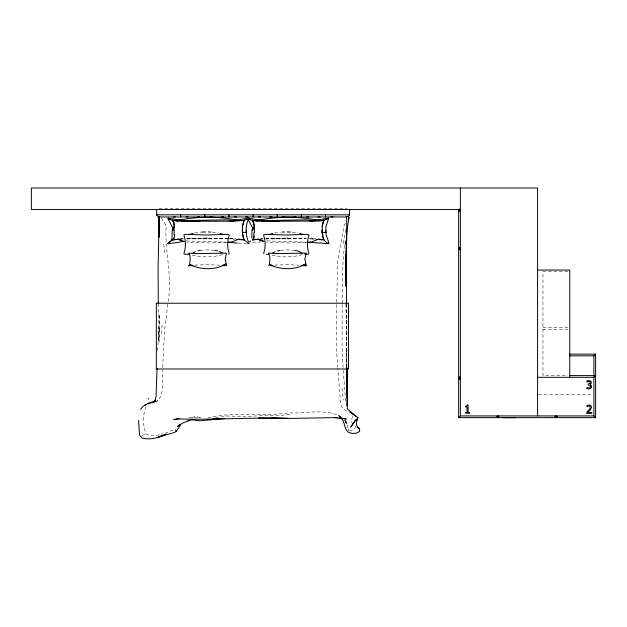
<?xml version="1.0" encoding="UTF-8"?>
<svg xmlns="http://www.w3.org/2000/svg" width="627" height="627" viewBox="0 0 627 627"><rect width="100%" height="100%" fill="white"/><g stroke="black" fill="none" stroke-linecap="round" stroke-linejoin="round"><path stroke-width="0.47" stroke-dasharray="3.13 2.35" d="M342.177 304.236L342.076 346.504L343.079 367.163M342.177 303.272C342.632 281.774 341.793 260.001 345.673 238.809M346.621 367.688L346.684 351.049L346.747 367.469M158.302 303.648L158.749 328.407L157.518 352.782M346.911 367.587L346.143 304.432M345.446 244.365L345.626 240.47M161.452 333.83L162.166 325.201M162.644 367.508L164.587 330.688L167.965 302.504M345.399 245.329L345.657 242.477M168.083 301.556C172.801 276.115 164.321 251.106 166.186 225.689L161.131 217.694M345.618 229.647L343.11 244.554M145.934 406.751C142.588 415.152 142.862 424.973 145.793 433.398C150.66 437.944 157.62 434.832 163.302 433.908M352.813 416.344L351.073 420.231L351.355 422.183M345.563 223.408L344.043 225.689L337.639 261.6L336.55 309.777L336.581 351.669L337.765 367.163M154.853 401.899L157.855 400.786C165.058 392.651 161.68 380.221 162.659 370.251M247.845 243.166L247.54 243.566L260.871 241.787M192.199 417.966L194.981 416.077L200.554 417.77M142.4 435.569L145.793 433.398M165.128 433.398L171.931 430.24L175.631 429.942M238.252 243.135L249.037 243.566L247.406 242.132M222.42 254.617C212.451 257.572 201.526 257.556 191.501 254.891M302.159 254.617C292.19 257.572 281.272 257.556 271.24 254.891M155.057 401.382L157.855 400.786M215.672 417.754L224.96 415.975L245.486 416.516L265.989 415.466L278.239 415.709L290.481 414.4M208.07 417.762C234.647 411.187 262.274 416.79 289.227 412.895C306.227 413.773 325.366 408.114 340.97 416.79M200.264 250.439L207.67 249.883L214.262 250.33M280.818 250.33L287.409 249.883L294 250.33M194.762 232.946L200.624 232.147M274.501 232.946L280.363 232.147M159.046 208.509L347.162 208.509M179.824 238.762L183.335 238.456M260.44 238.683L263.074 238.456M180.701 239.044L183.335 238.863M260.44 239.044L263.074 238.863M188.727 417.747L200.789 417.739M186.924 238.903L226.331 238.715M265.77 238.95L306.07 238.715M186.909 238.291L229.027 238.315M186.909 238.715L208.415 238.025L190.506 238.597M186.29 240.94L226.167 242.179M265.746 238.323L306.07 238.158M265.746 238.746L288.154 238.025L270.245 238.597M266.906 240.909L305.905 242.21M194.95 265.08L207.67 264.657L220.422 265.252M274.689 265.08L287.409 264.657L299.204 265.166M226.316 242.633L208.415 242.939L186.932 242.108M306.054 242.633L288.154 242.939L266.671 242.108M208.415 238.338L229.027 238.432M288.154 238.338L306.07 238.276M567.843 271.773L542.943 271.773L542.943 375.597L567.843 375.597M542.943 327.655L567.843 327.655M542.943 329.261L567.843 329.261M538.554 394.477L592.923 394.477M309.667 238.895L314.103 239.067M228.126 238.809L234.365 239.067M309.667 238.362L315.875 238.981M229.929 238.362L236.128 238.863M229.929 238.487L236.128 238.981M312.364 239.028L314.119 239.177M232.625 239.028L234.38 239.177M312.364 238.519L315.875 238.863M292.221 232.147L298.076 232.946M212.482 232.147L218.337 232.946M248.943 243.605L247.406 242.437M340.869 417.026L337.585 414.925L340.602 417.073M346.864 411.249L343.667 409.078L341.331 406.312L340.524 402.855L337.859 368.08M345.336 421.007L346.778 425.098L344.38 419.745L346.386 421.963L348.267 428.907L349.937 430.31L352.256 430.169L354.78 428.586L355.862 426.336L354.514 424.918M344.45 420.019L346.386 421.963M163.694 244.311L164.925 253.551M345.563 400.912L343.149 368.127M342.005 388.199L343.251 400.104M348.267 428.907L348.338 430.929M346.692 367.218L345.979 303.664M346.582 304.33L346.692 351.167M159.258 328.266L159.101 341.605L159.258 328.266M159.72 314.981L158.357 341.668L159.72 314.981"/><path stroke-width="0.94" d="M346.566 385.307L346.629 368.723M345.924 285.975L345.986 254.86L345.83 286.178M158.302 303.648L158.09 268.638L159.187 216.558L158.529 216.558L158.945 237.108M158.976 231.794L159.187 216.558M346.896 368.535L346.849 390.315M346.41 218.415L346.441 216.558M157.04 368.527L156.052 396.679L154.963 400.504L155.128 400.128L152.87 402.816L154.195 402.205M346.355 245.267L346.167 254.946L346.841 235.619L346.574 216.558M346.417 242.367L346.645 230.752L346.182 259.797L346.574 303.358M254.523 232.264L254.491 225.171L252.446 230.383L253.48 228.698M357.421 427.308L359.671 429.362L359.592 431.462L356.52 433.132L352.131 433.469L348.369 432.215C343.392 428.539 345.187 418.765 339.654 417.778M359.671 429.362L356.857 425.764L356.191 423.601L357.837 417.48L349.842 411.915L355.901 416.281L347.311 408.851L346.707 368.174M346.872 405.685L347.295 397.361M171.876 240.643L172.229 230.313L173.256 227.593M174.141 235.117L173.977 223.761L174.243 225.046M254.076 232.39L253.582 237.97L252.462 239.953L259.609 239.224M251.78 237.774L251.976 230.313L252.994 227.593M174.29 237.852L174.58 234.984M254.029 237.852L254.225 235.94M242.453 227.24L244.107 220.108M242.375 232.131L243.158 237.437L244.107 239.835L246.748 241.92M322.403 225.681L322.145 232.288L323.853 239.953L316.745 239.404M322.113 232.131L322.897 237.437L323.853 239.835C334.363 250.62 324.386 235.109 325.954 230.799M322.012 226.613L323.853 220.226M346.355 234.075L348.996 217.694L348.667 216.558L347.46 216.558M148.097 398.506L148.45 399.07M322.701 224.121L323.853 220.108M243.347 222.444L244.107 219.991M323.093 222.444L323.853 219.991M349.631 209.465L349.419 215.492L347.86 216.558L345.344 216.973L160.865 216.973L158.341 216.558L156.789 215.492L156.578 209.465M232.311 220.72L248.731 218.204C245.431 225.548 245.345 233.965 248.394 241.779M312.05 220.72L328.689 218.188L325.844 227.099L326.016 232.264M263.614 253.606C265.652 247.673 265.652 241.05 263.614 235.125L264.124 234.498L266.052 234.357L286.288 235L306.532 234.357L308.453 234.498L308.97 235.125C306.932 241.05 306.932 247.673 308.97 253.606L308.453 254.233L304.706 254.256M174.753 225.171L172.707 230.383L173.742 228.698M249.037 218.321L244.107 220.461L242.484 225.117L242.343 232.366L246.505 232.523M328.775 218.321L323.853 220.461L318.5 221.057L271.185 221.229M348.228 219.066L348.996 217.694M173.836 237.97L172.723 239.953L176.32 239.514M326.244 232.523L322.082 232.366L321.91 229.85M166.351 434.174L158.357 436.995L174.345 432.497L176.344 431.298L181.477 423.633L177.402 426.485L180.498 424.455M225.665 265.683L222.295 265.605L225.916 264.03C214.92 270.331 200.914 270.072 189.699 264.492L193.038 265.66L188.829 265.707L189.699 264.492L190.146 259.178L190.012 256.419L188.829 253.128L197.787 253.606L226.504 253.128L225.124 259.147L226.504 265.707M268.568 265.707L269.438 264.492L269.884 259.178L269.759 256.419L268.568 253.128L277.526 253.606L306.242 253.128L304.863 259.147L306.242 265.707L302.034 265.605L305.655 264.03C294.659 270.331 280.661 270.072 269.438 264.492L272.784 265.66L270.253 265.683M172.064 240.047L167.801 243.566L173.773 238.511M257.862 239.295L263.105 240.682L257.862 239.232L252.462 239.835L253.512 238.511M140.55 409.376L142.87 406.445L146.013 404.423M228.714 254.233L229.231 253.606C227.193 247.673 227.193 241.05 229.231 235.125L228.714 234.498L226.794 234.357L206.549 235L186.313 234.357L184.385 234.498L183.876 235.125C185.905 241.05 185.905 247.673 183.876 253.606L184.385 254.233L189.056 254.194M569.763 354.145L595.611 354.145L595.611 417.637L458.643 417.637L460.359 415.92L460.359 188.014M569.763 355.862L593.894 355.862L595.611 354.145M537.582 377.313L593.894 377.313L595.611 375.597L569.763 375.597M249.162 242.132L250.487 241.089M144.955 405.23L148.097 403.333L154.015 402.079M148.27 404.015L151.319 402.181L154.117 401.586M182.285 423.28L188.774 420.474M166.429 434.205C159.062 437.662 150.245 440.115 142.196 438.124L139.562 435.138L138.512 420.364M238.715 239.146L232.593 241.708L227.209 242.5M318.453 239.146L312.332 241.708L306.948 242.5M193.038 252.759L195.428 251.772M272.784 252.759L275.167 251.772M246.419 219.097L248.731 218.204M326.158 219.097L328.47 218.204M188.029 421.031L191.752 419.831L199.66 420.811L224.56 418.554M189.056 234.514L193.132 233.393M268.795 234.514L272.87 233.393M178.123 220.383C197.779 216.26 219.082 216.127 238.715 220.445M257.862 220.383C277.526 216.26 298.82 216.127 318.453 220.445M183.687 241.191L178.577 242.375L167.887 243.605M197.811 250.776L200.264 250.439M277.557 250.776L280.003 250.439M188.829 265.707L190.514 265.48M172.723 239.835L178.076 239.224L181.618 240.188L178.123 239.295L179.871 239.224M253.355 239.428L255.142 239.224M244.107 220.461L232.625 221.221L191.447 221.229M238.762 220.547L240.549 220.359M318.5 220.547L320.287 220.359M238.762 220.633L241.434 220.375M318.5 220.633L321.173 220.375M179.479 418.483L173.71 419.596L177.457 418.922C214.41 420.035 251.333 417.284 288.287 418.35L270.77 417.903M173.24 216.973L175.348 216.824M197.372 216.973L199.48 216.824M221.503 216.973L223.612 216.824M245.635 216.973L247.743 216.824M269.775 216.973L271.875 216.824M293.906 216.973L296.007 216.824M318.038 216.973L320.138 216.824M221.982 418.522L212.976 418.507M266.052 254.374L268.795 254.217M201.471 232.108L205.703 231.919M282.056 232.068L284.595 231.959M181.579 220.641L226.175 219.85L235.258 220.641M261.318 220.641L305.913 219.85L314.997 220.641M235.258 220.735L229.929 220.814M314.997 220.735L309.667 220.814M460.359 209.465L31.35 209.465L31.35 188.014L537.582 188.014L537.582 415.92M458.643 210.539L459.34 210.539M459.662 210.539L460.359 210.539M156.578 214.826L349.631 214.826M190.506 220.72L199.935 220.712M270.245 220.72L279.673 220.712M199.935 220.845L181.579 220.735M279.673 220.845L261.318 220.735M458.643 248.292L459.34 248.292M459.662 248.292L460.359 248.292M458.643 249.358L459.34 249.358M459.662 249.358L460.359 249.358M537.582 270.057L569.763 270.057L569.763 377.313M459.34 377.203L459.662 379.492M458.643 377.744L460.359 377.744M458.643 378.818L460.359 378.818M459.662 379.351L459.34 376.819M460.359 415.92L593.894 415.92L595.611 417.637M496.819 416.618L499.076 416.947L496.937 416.618M557.434 416.618L555.169 416.947M554.919 416.947L557.317 416.618M502.642 417.684L508.803 417.684M509.939 417.684L515.347 417.684M264.265 220.72L247.845 218.204C252.524 222.264 263.489 220.9 270.245 221.229M184.526 220.72L168.107 218.204C172.786 222.264 183.742 220.9 190.506 221.229M309.667 220.696L312.364 220.704M229.929 220.696L232.625 220.704M328.689 243.605L307.653 242.304M287.142 231.919L290.528 232.068M208.242 231.959L210.79 232.068M258.543 417.896L283.663 418.538L337.929 417.582L335.084 417.645L346.3 419.087L343.714 418.468M227.915 242.304L237.398 243.057M303.742 265.534L306.242 265.707M330.86 216.824L332.961 216.973M306.728 216.824L308.829 216.973M282.597 216.824L284.697 216.973M258.465 216.824L260.566 216.973M234.333 216.824L236.434 216.973M210.202 216.824L212.302 216.973M186.07 216.824L188.171 216.973M237.006 239.404L244.107 239.953L242.814 234.882L242.335 229.741M255.142 220.375L257.815 220.633M175.395 220.375L178.076 220.633M256.028 220.359L257.815 220.547M176.289 220.359L178.076 220.547M261.318 220.931L263.951 221.221M181.579 220.931L184.213 221.221M318.5 239.232L323.853 239.53M238.762 239.232L244.107 239.686M294.815 250.439L297.261 250.776L302.034 252.885M215.077 250.439L217.522 250.776M340.453 417.833L342.052 418.115M254.248 220.343L257.815 221.057M174.51 220.343L178.076 221.057M299.714 233.409L303.789 234.576M219.967 233.409L224.051 234.576M340.249 417.95L342.068 418.491M247.845 218.204L250.157 219.097M168.107 218.204L170.419 219.097M257.862 239.232L263.983 241.708M178.123 239.232L184.244 241.708M219.113 251.482L222.295 252.885M246.278 232.264L246.215 230.799M328.47 243.166L328.775 243.566M173.264 228.761L167.887 218.525M252.462 220.461L254.029 223.298M174.29 223.298L172.723 220.226M247.626 218.525L252.979 228.581M175.631 429.942L176.344 431.298M252.462 220.108L253.582 223.055L252.744 220.759M172.723 220.108L173.836 223.055L173.005 220.759M253.982 225.046L253.716 223.721L253.982 225.171M158.725 225.673L158.952 237.171M346.747 368.433L347.272 397.604L346.864 367.978L346.88 390.245M593.894 355.862L593.894 376.208M593.894 377.313L593.894 415.92M556.784 415.92L556.784 417.637M555.71 415.92L555.71 417.637M498.543 415.92L498.543 417.637M497.47 415.92L497.47 417.637M459.662 211.417L459.34 208.924L459.34 211.417M459.662 247.571L459.662 249.899L459.34 247.634M458.643 209.465L458.643 417.637M325.499 214.826L325.499 216.973M301.368 214.826L301.368 216.973M277.236 214.826L277.236 216.973M253.104 214.826L253.104 216.973M228.973 214.826L228.973 216.973M204.841 214.826L204.841 216.973M180.709 214.826L180.709 216.973M590.446 386.389C590.728 389.845 586.002 386.107 586.598 388.552L588.831 389.053L590.838 388.301A2.539 2.539 0 0 0 591.512 386.992C592.209 384.641 588.377 384.688 591.285 383.16C592.068 380.558 588.487 379.978 586.825 381.059C586.206 383.591 588.745 380.471 589.866 381.757L590.179 383.23L588.267 384.006L588.267 384.915L589.96 385.205L590.446 386.389M591.473 407.291L590.563 409.635L587.805 412.441L591.817 412.441L591.817 413.373L586.778 413.373L586.778 412.229L590.015 408.624L589.96 406.327C588.902 404.885 586.308 408.106 586.95 405.544C588.549 404.58 591.567 404.94 591.473 407.291M467.256 405.058L466.809 405.959L465.571 406.194L465.571 406.939L467.052 406.939L467.052 412.409L465.571 412.409L465.571 413.24L469.545 413.24L469.545 412.409L468.103 412.409L468.103 405.058L467.256 405.058M357.837 417.48L356.457 420.678L357.837 417.48M352.813 424.001L350.697 427.206L355.822 419.729L352.813 424.001M348.541 303.233L156.335 303.233L156.335 368.989L348.541 368.989L348.541 303.233"/></g></svg>
